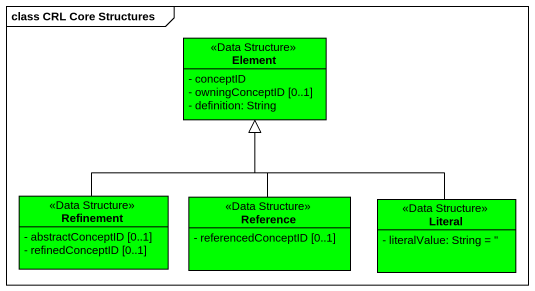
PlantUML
@startuml
mainframe class CRL Core Structures
hide circle
hide empty members
skinparam classAttributeIconSize 0
class Element <<Data Structure>> #00FF00 {
  - conceptID
  - owningConceptID [0..1]
  - definition: String
}
class Refinement <<Data Structure>> #00FF00 {
  - abstractConceptID [0..1]
  - refinedConceptID [0..1]
}
class Reference <<Data Structure>> #00FF00 {
  - referencedConceptID [0..1]
}
class Literal <<Data Structure>> #00FF00 {
  - literalValue: String = ''
}
Refinement -up-|> Element
Reference -up-|> Element
Literal -up-|> Element
@enduml
